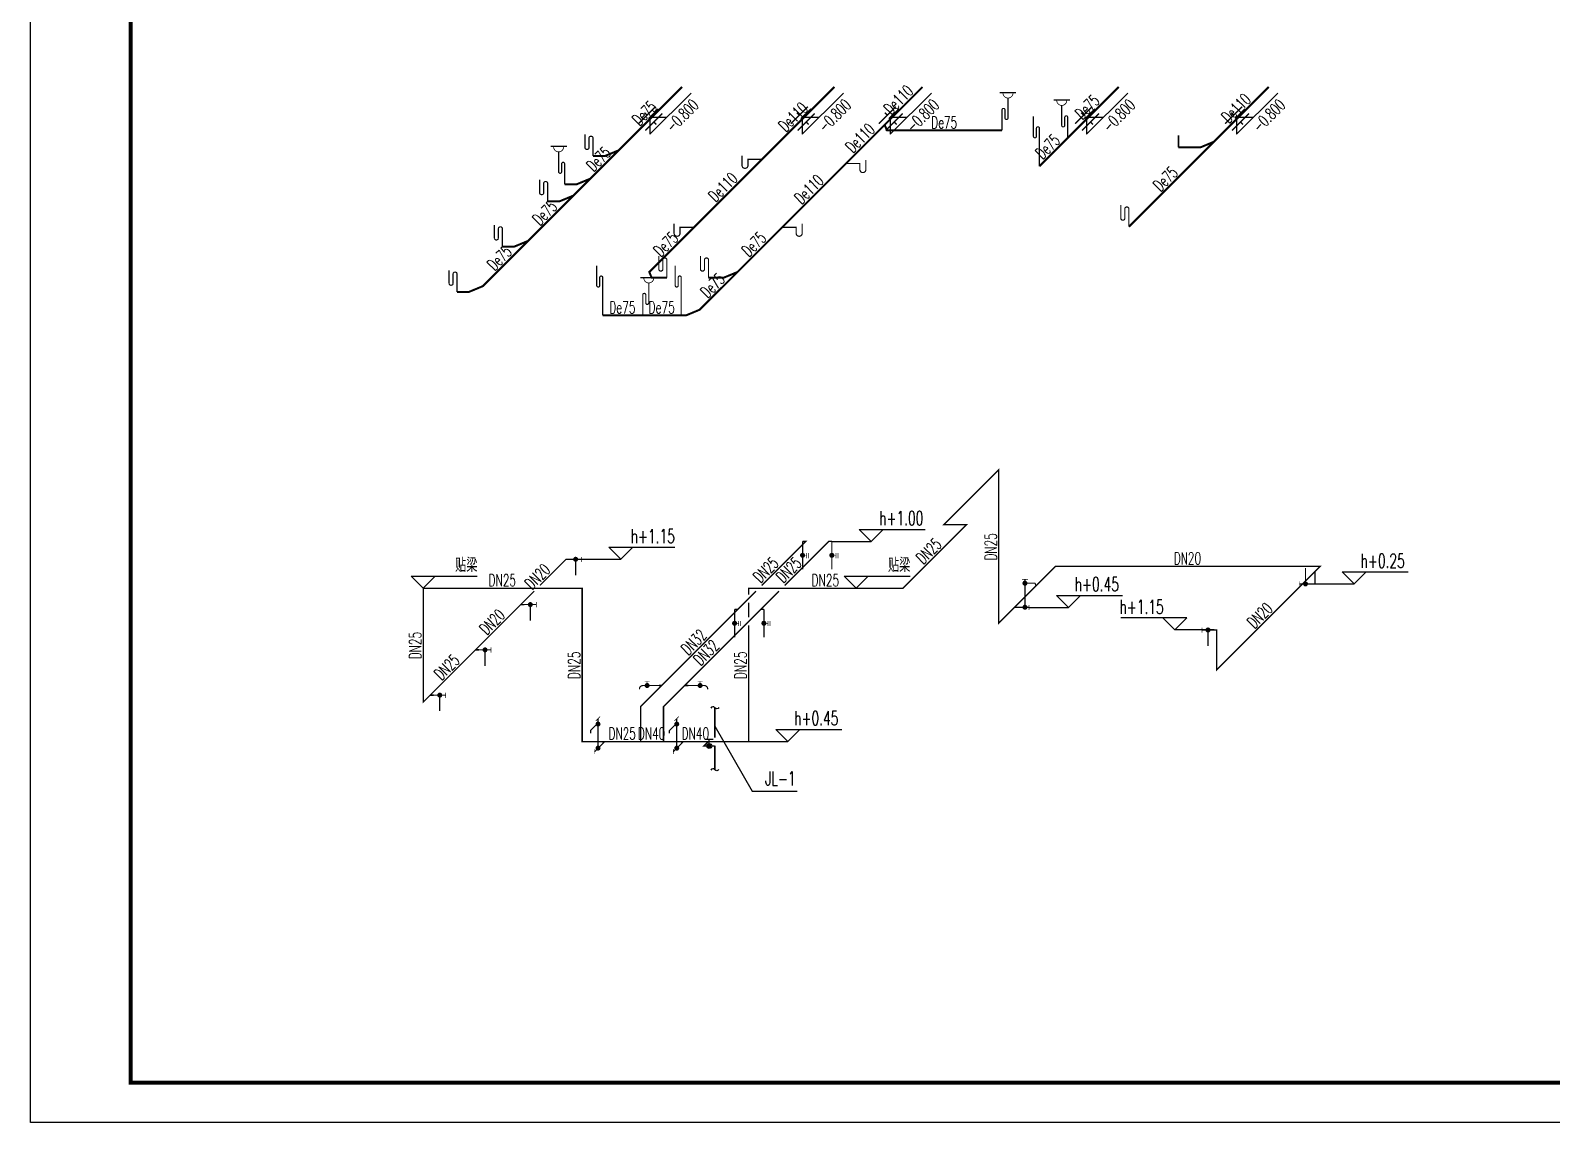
# Model space of a CAD drawing. Extents: x -216126 to 1846968, y -229642 to 543368.
# Drawn here: x 373449 to 392447, y 236363 to 250004 of the extents above; entities that cross this region are included whole.
import ezdxf

# ---------------------------------------------------------------- set-up
doc = ezdxf.new("R2010")
doc.units = 0
doc.header["$LTSCALE"] = 1000
doc.header["$MEASUREMENT"] = 0
for name, color, linetype in [('DIM_污水', 3, 'Continuous'), ('DIM_给水', 3, 'Continuous'), ('EQUIP_地漏', 7, 'Continuous'), ('EQUIP_污水', 7, 'Continuous'), ('EQUIP_给水', 7, 'Continuous'), ('PIPE-污水', 2, 'Continuous'), ('PIPE-给水', 3, 'Continuous'), ('S_WALL', 9, 'Continuous'), ('TEXT_污水', 7, 'Continuous'), ('TEXT_给水', 7, 'Continuous'), ('TK', 4, 'Continuous'), ('TWT_TEXT', 7, 'Continuous'), ('VALVE_污水', 7, 'Continuous'), ('VALVE_给水', 7, 'Continuous')]:
    doc.layers.add(name, color=color, linetype=linetype)
doc.styles.add('_TWT_DIM_ELE', font='SIMPLEX', dxfattribs={"width": 0.8, "height": 3, "bigfont": 'HZTXT'})
doc.styles.add('_TWT_PIPEDN', font='SIMPLEX', dxfattribs={"width": 0.8, "height": 3, "bigfont": 'HZTXT'})
doc.styles.add('_TWT_SERIAL', font='COMPLEX', dxfattribs={"width": 0.8, "height": 3, "bigfont": 'HZTXT'})
doc.styles.add('HZ', font='rs', dxfattribs={"width": 0.8, "bigfont": 'hztxt'})
doc.styles.get("Standard").update_dxf_attribs({"font": 'gbenor.shx', "bigfont": 'gbcbig.shx'})

# ---------------------------------------------------------------- blocks, each defined once
blk = doc.blocks.new('GeYuanFrame_44001478', base_point=(20.09, 4.53))
at = {"layer": 'TK'}
blk.add_lwpolyline([(20.09, 4.53), (20.09, 598.53), (861.09, 598.53), (861.09, 4.53)], close=True, dxfattribs=at)
at = {"layer": 'TK', "const_width": 1}
blk.add_lwpolyline([(45.09, 588.53), (851.09, 588.53), (851.09, 14.53), (45.09, 14.53)], close=True, dxfattribs=at)
blk = doc.blocks.new('$VALVE$00000497')
for p, q in [((78, 138), (-78, 138)), ((0, 50), (0, 138))]:
    blk.add_line(p, q)
at = {"const_width": 49.6}
blk.add_lwpolyline([(25, 0, 1), (-25, 0, 1)], format="xyb", close=True, dxfattribs=at)
blk.add_circle((0, 0), 50)
blk = doc.blocks.new('$TWTSYS$00000411')
blk.add_line((53, 944), (-347, 944))
for points, const_width in [([(-25, 944, -1.067664), (-275, 944)], 20), ([(0, 0), (0, 512, 1), (-75, 512), (-75, 312, -1), (-150, 312), (-150, 810)], 30)]:
    blk.add_lwpolyline(points, format="xyb", dxfattribs=dict(const_width=const_width))
at = {"style": 'HZ', "flags": 1}
for tag in ['UNIT', 'SPEC', 'WHAT']:
    blk.add_attdef(tag, (-150, 810), '', height=0.001, dxfattribs=at)
blk = doc.blocks.new('$TWTSYS$00000087')
at = {"const_width": 30}
blk.add_lwpolyline([(0, 0), (0, 456, 0.75), (-100, 456), (-100, 202, -0.75), (-200, 202), (-200, 540)], format="xyb", dxfattribs=at)
blk = doc.blocks.new('$TWTSYS$00000090')
at = {"color": 0, "const_width": 42}
blk.add_lwpolyline([(0, 303), (0, 0)], dxfattribs=at)
blk = doc.blocks.new('$TWTSYS$00000086')
at = {"const_width": 30}
blk.add_lwpolyline([(0, 0), (0, 946, 1), (-75, 946), (-75, 746, -1), (-150, 746), (-150, 1244)], format="xyb", dxfattribs=at)
blk = doc.blocks.new('$TWTSYS$00000409')
blk.add_line((-53, 944), (347, 944))
for points, const_width in [([(0, 0), (0, 512, -1), (75, 512), (75, 312, 1), (150, 312), (150, 810)], 30), ([(25, 944, 1.067664), (275, 944)], 20)]:
    blk.add_lwpolyline(points, format="xyb", dxfattribs=dict(const_width=const_width))
at = {"style": 'HZ', "flags": 1}
for tag in ['WHAT', 'SPEC', 'UNIT']:
    blk.add_attdef(tag, (150, 810), '', height=0.001, dxfattribs=at)
blk = doc.blocks.new('$ATTACHMENT$00000059')
at = {"const_width": 30}
blk.add_lwpolyline([(0, 0), (-350, 0), (-350, -150, -1), (-500, -150), (-500, 92)], format="xyb", dxfattribs=at)
blk = doc.blocks.new('$VALVE$00000553')
at = {"const_width": 30}
for points in [[(0, 100), (-250, 100), (-250, 100)], [(0, 100), (0, 175)], [(0, 100), (250, 100), (250, 100)], [(-250, -100), (-250, -100), (0, -100)], [(250, -100), (250, -100), (0, -100)], [(0, -175), (0, -100)]]:
    blk.add_lwpolyline(points, dxfattribs=at)
blk = doc.blocks.new('$ATTACHMENT$00000128')
for points, const_width in [([(0, 0), (-300, 0)], 30), ([(-298, 60), (-298, -70)], 15), ([(-150, 0), (-150, -400)], 30)]:
    blk.add_lwpolyline(points, dxfattribs=dict(const_width=const_width))
at = {"const_width": 62.5}
blk.add_lwpolyline([(-119, 0, -1), (-181, 0, -1)], format="xyb", close=True, dxfattribs=at)
at = {"style": 'HZ', "width": 0.7, "flags": 1}
for tag in ['UNIT', 'SPEC', 'WHAT']:
    blk.add_attdef(tag, (0, 0), '', height=0.001, dxfattribs=at)
blk = doc.blocks.new('$ATTACHMENT$00000131')
for points, const_width in [([(0, 0), (0, -700)], 30), ([(0, -350), (100, -350)], 10), ([(100, -290), (100, -420)], 15), ([(150, -290), (150, -420)], 15)]:
    blk.add_lwpolyline(points, dxfattribs=dict(const_width=const_width))
at = {"const_width": 62.5}
blk.add_lwpolyline([(-1, -380, 1), (-1, -317, 1)], format="xyb", close=True, dxfattribs=at)
blk = doc.blocks.new('$ATTACHMENT$00000140')
for points, const_width in [([(-143, 484), (-303, 324), (-303, 254)], 30), ([(-69, 671), (-175, 565)], 15), ([(-118, 622), (-118, -118)], 30), ([(0, 0), (-205, -205)], 30), ([(-206, -135), (-206, -259)], 15)]:
    blk.add_lwpolyline(points, dxfattribs=dict(const_width=const_width))
at = {"const_width": 62.5}
for points in [[(-87, 484, -1), (-149, 484, -1)], [(-87, -116, -1), (-149, -116, -1)]]:
    blk.add_lwpolyline(points, format="xyb", close=True, dxfattribs=at)
at = {"style": 'HZ', "width": 0.7, "flags": 1}
for tag in ['UNIT', 'SPEC', 'WHAT']:
    blk.add_attdef(tag, (0, 0), '', height=0.001, dxfattribs=at)
blk = doc.blocks.new('$TWTSYS$00000021')
at = {"const_width": 30}
blk.add_lwpolyline([(0, 0), (-400, 0, 0.443942), (-486, -95, -1.105826)], format="xyb", dxfattribs=at)
at = {"const_width": 15}
for points in [[(-231, 100), (-359, 100)], [(-296, 0), (-296, 100)]]:
    blk.add_lwpolyline(points, dxfattribs=at)
at = {"const_width": 62.5}
blk.add_lwpolyline([(-265, 0, -1), (-327, 0, -1)], format="xyb", close=True, dxfattribs=at)
at = {"flags": 1}
for tag in ['UNIT', 'WHAT', 'SPEC']:
    blk.add_attdef(tag, (0, 0), '', height=0.0001, dxfattribs=at)
blk = doc.blocks.new('$TWTSYS$00000005')
at = {"const_width": 30}
blk.add_lwpolyline([(0, 0), (400, 0, -0.443942), (486, -95, 1.105826)], format="xyb", dxfattribs=at)
at = {"const_width": 15}
for points in [[(231, 100), (359, 100)], [(296, 0), (296, 100)]]:
    blk.add_lwpolyline(points, dxfattribs=at)
at = {"const_width": 62.5}
blk.add_lwpolyline([(265, 0, 1), (327, 0, 1)], format="xyb", close=True, dxfattribs=at)
at = {"style": 'HZ', "width": 0.7, "flags": 1}
for tag in ['UNIT', 'WHAT', 'SPEC']:
    blk.add_attdef(tag, (0, 0), '', height=0.0001, dxfattribs=at)
blk = doc.blocks.new('$ATTACHMENT$00000189')
for points, const_width in [([(-170, 602), (-420, 602), (-439, 553)], 30), ([(-92, 700), (-242, 700)], 15), ([(-170, 702), (-170, 0)], 30), ([(0, 0), (-273, 0)], 30), ([(-273, 54), (-273, -66)], 15)]:
    blk.add_lwpolyline(points, dxfattribs=dict(const_width=const_width))
at = {"const_width": 62.5}
for points in [[(-138, 602, -1), (-201, 602, -1)], [(-138, 2, -1), (-201, 2, -1)]]:
    blk.add_lwpolyline(points, format="xyb", close=True, dxfattribs=at)
at = {"style": 'HZ', "width": 0.7, "flags": 1}
for tag in ['UNIT', 'SPEC', 'WHAT']:
    blk.add_attdef(tag, (0, 0), '', height=0.0001, dxfattribs=at)
blk = doc.blocks.new('$ATTACHMENT$00000125')
for points, const_width in [([(170, 0), (170, 400)], 30), ([(0, 0), (320, 0)], 30), ([(320, -65), (320, 65)], 15)]:
    blk.add_lwpolyline(points, dxfattribs=dict(const_width=const_width))
at = {"const_width": 62.5}
blk.add_lwpolyline([(139, 0, -1), (201, 0, -1)], format="xyb", close=True, dxfattribs=at)
at = {"style": 'HZ', "width": 0.7, "flags": 1}
for tag in ['UNIT', 'SPEC', 'WHAT']:
    blk.add_attdef(tag, (0, 0), '', height=0.001, dxfattribs=at)
blk = doc.blocks.new('$TwtSys$00000132')
at = {"elevation": 0}
blk.add_lwpolyline([(7, -101, -0.575183), (0, 0, 0.604745), (-11, 101, 16.924828)], format="xyb", dxfattribs=at)

msp = doc.modelspace()

# ---------------------------------------------------------------- hatches: boundary and pattern name
at = {"layer": 'PIPE-污水', "linetype": 'Continuous'}
for points in [[(384147.1, 248755.2), (384135.5, 248750.4), (384138.7, 248742.7)], [(384147.1, 248755.2), (384147.1, 248742.7), (384138.7, 248742.7)], [(388057.8, 248542.3), (388062.5, 248530.8), (388060.2, 248529.8)], [(388057.8, 248542.3), (388057.8, 248529.8), (388060.2, 248529.8)], [(380625.1, 248436.2), (380629.9, 248424.7), (380627.6, 248423.7)], [(380625.1, 248436.2), (380625.1, 248423.7), (380627.6, 248423.7)], [(380271.3, 248082.4), (380276, 248070.8), (380273.7, 248069.9)], [(380271.3, 248082.4), (380271.3, 248069.9), (380273.7, 248069.9)], [(380059.4, 247870.5), (380064.2, 247859), (380061.9, 247858)], [(380059.4, 247870.5), (380059.4, 247858), (380061.9, 247858)], [(379493.7, 247304.8), (379498.5, 247293.3), (379496.2, 247292.3)], [(379493.7, 247304.8), (379493.7, 247292.3), (379496.2, 247292.3)], [(381178.5, 246986.6), (381169.7, 246995.5), (381163.8, 246989.6)], [(381178.5, 246986.6), (381167, 246981.9), (381163.8, 246989.6)], [(379098.7, 246809.9), (379107.6, 246801), (379105.8, 246799.3)], [(379098.7, 246809.9), (379103.5, 246798.3), (379105.8, 246799.3)], [(381207.8, 246915.9), (381196.3, 246911.1), (381199.5, 246903.4)], [(381207.8, 246915.9), (381207.8, 246903.4), (381199.5, 246903.4)], [(382107.8, 246915.9), (382112.6, 246904.4), (382110.3, 246903.4)], [(382107.8, 246915.9), (382107.8, 246903.4), (382110.3, 246903.4)], [(378928, 246739.2), (378932.8, 246727.6), (378930.5, 246726.7)], [(378928, 246739.2), (378928, 246726.7), (378930.5, 246726.7)], [(381637.1, 246445.2), (381641.9, 246433.7), (381639.6, 246432.7)], [(381637.1, 246445.2), (381637.1, 246432.7), (381639.6, 246432.7)], [(381807.8, 246515.9), (381816.7, 246507.1), (381814.9, 246505.3)], [(381807.8, 246515.9), (381812.6, 246504.4), (381814.9, 246505.3)]]:
    msp.add_hatch(color=256, dxfattribs=at).paths.add_polyline_path(points)
at = {"layer": 'PIPE-给水', "linetype": 'Continuous'}
for points in [[(385543, 244516), (385536.8, 244522.2), (385551.7, 244537.1)], [(385543, 244516), (385551.7, 244516), (385551.7, 244537.1)], [(384859.8, 243832.8), (384853.6, 243839), (384838.7, 243824.1)], [(384859.8, 243832.8), (384859.8, 243824.1), (384838.7, 243824.1)], [(385141.3, 243832.8), (385141.3, 243841.6), (385162.5, 243841.6)], [(385141.3, 243832.8), (385147.5, 243826.7), (385162.5, 243841.6)], [(383132.8, 243622.8), (383132.8, 243631.6), (383153.9, 243631.6)], [(383132.8, 243622.8), (383139, 243616.6), (383153.9, 243631.6)], [(383418.8, 243622.8), (383412.6, 243629), (383415.2, 243631.6)], [(383418.8, 243622.8), (383418.8, 243631.6), (383415.2, 243631.6)], [(380139, 243399.1), (380132.9, 243405.3), (380135.4, 243407.8)], [(380139, 243399.1), (380139, 243407.8), (380135.4, 243407.8)], [(386252.1, 243310.7), (386245.9, 243316.9), (386248.5, 243319.4)], [(386252.1, 243310.7), (386252.1, 243319.4), (386248.5, 243319.4)], [(389557.6, 243310.7), (389563.8, 243304.5), (389578.7, 243319.4)], [(389557.6, 243310.7), (389557.6, 243319.4), (389578.7, 243319.4)], [(378355.5, 243037), (378346.7, 243037), (378346.7, 243045.7)], [(378355.5, 243037), (378355.5, 243045.7), (378346.7, 243045.7)], [(380340.5, 243037), (380349.3, 243037), (380349.3, 243045.7)], [(380340.5, 243037), (380340.5, 243045.7), (380349.3, 243045.7)], [(382419, 243037), (382410.2, 243037), (382410.2, 243045.7)], [(382419, 243037), (382419, 243045.7), (382410.2, 243045.7)], [(384345.5, 243037), (384351.7, 243030.8), (384349.1, 243028.2)], [(384345.5, 243037), (384345.5, 243028.2), (384349.1, 243028.2)], [(389492.2, 243091), (389492.2, 243082.2), (389501, 243082.2)], [(389492.2, 243091), (389501, 243091), (389501, 243082.2)], [(385543, 242601.5), (385534.2, 242601.5), (385534.2, 242580.4)], [(385543, 242601.5), (385549.2, 242595.4), (385534.2, 242580.4)], [(388264.7, 242516), (388264.7, 242524.7), (388273.4, 242524.7)], [(388264.7, 242516), (388273.4, 242516), (388273.4, 242524.7)], [(388264.7, 242017.7), (388270.9, 242011.5), (388255.9, 241996.6)], [(388264.7, 242017.7), (388255.9, 242017.7), (388255.9, 241996.6)], [(378355.5, 241615.5), (378361.7, 241609.3), (378346.7, 241594.4)], [(378355.5, 241615.5), (378346.7, 241615.5), (378346.7, 241594.4)], [(381069.5, 241559.5), (381063.3, 241565.7), (381060.7, 241563.1)], [(381069.5, 241559.5), (381060.7, 241559.5), (381060.7, 241563.1)], [(381355.5, 241559.5), (381349.3, 241565.7), (381346.7, 241563.1)], [(381355.5, 241559.5), (381346.7, 241559.5), (381346.7, 241563.1)], [(380340.5, 241122.5), (380340.5, 241113.8), (380331.7, 241113.8)], [(380340.5, 241122.5), (380331.7, 241122.5), (380331.7, 241113.8)], [(382419, 241122.5), (382419, 241113.8), (382427.7, 241113.8)], [(382419, 241122.5), (382427.7, 241122.5), (382427.7, 241113.8)], [(381858.4, 241067), (381852.2, 241073.1), (381837.3, 241058.2)], [(381858.4, 241067), (381858.4, 241058.2), (381837.3, 241058.2)]]:
    msp.add_hatch(color=256, dxfattribs=at).paths.add_polyline_path(points)

# ---------------------------------------------------------------- linework, layer by layer
at = {"color": 3}
for p, q in [((383458.8, 243622.8), (383949.8, 243622.8)), ((380333.5, 243399.1), (380824.5, 243399.1)), ((389492.2, 243091), (389983.1, 243091)), ((385921.9, 242796.7), (386412.8, 242796.7)), ((388231.2, 242516), (387740.2, 242516)), ((382419, 241122.5), (382909.9, 241122.5))]:
    msp.add_line(p, q, dxfattribs=at)
at = {"layer": 'DIM_污水'}
for p, q in [((381185, 248707.2), (381699.9, 249222.2)), ((383088, 248707.2), (383603, 249222.2)), ((384188, 248707.2), (384703, 249222.2)), ((386638, 248707.2), (387153, 249222.2)), ((388511.5, 248707.2), (389026.5, 249222.2)), ((381168.5, 248902.9), (381291, 249025.4)), ((381185, 248919.3), (381185, 248707.2)), ((381185, 248919.3), (381397.1, 248919.3)), ((383071.5, 248902.9), (383194.1, 249025.4)), ((383088, 248919.3), (383088, 248707.2)), ((383088, 248919.3), (383300.1, 248919.3)), ((384171.5, 248902.9), (384294.1, 249025.4)), ((384188, 248919.3), (384188, 248707.2)), ((384188, 248919.3), (384400.1, 248919.3)), ((386621.5, 248902.9), (386744.1, 249025.4)), ((386638, 248919.3), (386638, 248707.2)), ((386638, 248919.3), (386850.1, 248919.3)), ((388495, 248902.9), (388617.6, 249025.4)), ((388511.5, 248919.3), (388511.5, 248707.2)), ((388511.5, 248919.3), (388723.6, 248919.3))]:
    msp.add_line(p, q, dxfattribs=at)
at = {"layer": 'DIM_给水'}
for p, q in [((383949.8, 243622.8), (383799.8, 243772.8)), ((383799.8, 243772.8), (384624.4, 243772.8)), ((383949.8, 243622.8), (384099.8, 243772.8)), ((380824.5, 243399.1), (380674.5, 243549.1)), ((380674.5, 243549.1), (381499.1, 243549.1)), ((380824.5, 243399.1), (380974.5, 243549.1)), ((378355.5, 243037), (378205.5, 243187)), ((378205.5, 243187), (379030.1, 243187)), ((378355.5, 243037), (378505.5, 243187)), ((383762, 243037), (383612, 243187)), ((383612, 243187), (384436.7, 243187)), ((383762, 243037), (383912, 243187)), ((389983.1, 243091), (389833.1, 243241)), ((389833.1, 243241), (390657.8, 243241)), ((389983.1, 243091), (390133.1, 243241)), ((386412.8, 242796.7), (386262.8, 242946.7)), ((386262.8, 242946.7), (387087.5, 242946.7)), ((386412.8, 242796.7), (386562.8, 242946.7)), ((387890.2, 242666), (387065.6, 242666)), ((387740.2, 242516), (387590.2, 242666)), ((387740.2, 242516), (387890.2, 242666)), ((381996.9, 241316.2), (382462, 240504)), ((382909.9, 241122.5), (382759.9, 241272.5)), ((382759.9, 241272.5), (383584.6, 241272.5)), ((382909.9, 241122.5), (383059.9, 241272.5)), ((382462, 240504), (383024.1, 240504))]:
    msp.add_line(p, q, dxfattribs=at)
at = {"layer": 'PIPE-污水', "linetype": 'Continuous', "ltscale": 0.5, "const_width": 25}
for points in [[(380795.8, 248506.9), (381587.8, 249298.9)], [(382586.5, 248394.6), (383490.8, 249298.9)], [(384117.8, 248825.9), (384590.8, 249298.9)], [(386404.5, 248662.6), (387040.8, 249298.9)], [(388228.5, 248613.1), (388914.3, 249298.9)], [(383633.5, 248341.6), (384117.8, 248825.9)], [(384147.1, 248755.2), (384117.8, 248825.9)], [(384147.1, 248755.2), (385583.6, 248755.2)], [(380442, 248153.1), (380795.8, 248506.9)], [(380625.1, 248436.2), (380795.8, 248506.9)], [(386050.8, 248308.9), (386404.5, 248662.6)], [(387167.7, 247552.3), (388228.5, 248613.1)], [(388057.8, 248542.3), (387786.3, 248542.3)], [(388057.8, 248542.3), (388228.5, 248613.1)], [(380625.1, 248436.2), (380475.1, 248436.2)], [(381738, 247546.1), (382586.5, 248394.6)], [(382838, 247546.1), (383633.5, 248341.6)], [(380230.1, 247941.2), (380442, 248153.1)], [(380271.3, 248082.4), (380442, 248153.1)], [(379664.4, 247375.5), (380230.1, 247941.2)], [(380059.4, 247870.5), (380230.1, 247941.2)], [(380271.3, 248082.4), (380121.3, 248082.4)], [(380059.4, 247870.5), (379909.4, 247870.5)], [(381178.5, 246986.6), (381738, 247546.1)], [(382278.5, 246986.6), (382838, 247546.1)], [(379098.7, 246809.9), (379664.4, 247375.5)], [(379493.7, 247304.8), (379664.4, 247375.5)], [(379493.7, 247304.8), (379343.7, 247304.8)], [(381178.5, 246986.6), (381207.8, 246915.9)], [(381807.8, 246515.9), (382278.5, 246986.6)], [(382278.5, 246986.6), (382107.8, 246915.9)], [(378928, 246739.2), (379098.7, 246809.9)], [(381397.8, 246915.9), (381207.8, 246915.9)], [(381917.8, 246915.9), (382107.8, 246915.9)], [(378928, 246739.2), (378778, 246739.2)], [(380597, 246445.2), (381097.1, 246445.2)], [(381097.1, 246445.2), (381577.2, 246445.2)], [(381637.1, 246445.2), (381577.2, 246445.2)], [(381637.1, 246445.2), (381807.8, 246515.9)]]:
    msp.add_lwpolyline(points, dxfattribs=at)
at = {"layer": 'PIPE-给水', "linetype": 'Continuous', "ltscale": 0.5, "const_width": 17.5}
for points in [[(384859.8, 243832.8), (385543, 244516)], [(385543, 244516), (385543, 242601.5)], [(384345.5, 243037), (385141.3, 243832.8)], [(385141.3, 243832.8), (384859.8, 243832.8)], [(382582.3, 243072.4), (383132.8, 243622.8)], [(382868.3, 243072.4), (383418.8, 243622.8)], [(383132.8, 243622.8), (383092.8, 243622.8)], [(383418.8, 243622.8), (383458.8, 243622.8)], [(380139, 243399.1), (379812.3, 243072.4)], [(380139, 243399.1), (380183.5, 243399.1)], [(385740.9, 242799.4), (386252.1, 243310.7)], [(386252.1, 243310.7), (389557.6, 243310.7)], [(389492.2, 243245.3), (388264.7, 242017.7)], [(389557.6, 243310.7), (389492.2, 243245.3)], [(389492.2, 243245.3), (389492.2, 243091)], [(378355.5, 243037), (378355.5, 241615.5)], [(380340.5, 243037), (378355.5, 243037)], [(379741.6, 243001.6), (379573.4, 242833.4)], [(380340.5, 241122.5), (380340.5, 243037)], [(382284.3, 242774.3), (382511.6, 243001.6)], [(382419, 242959), (382419, 243037)], [(382419, 243037), (384345.5, 243037)], [(382570.3, 242774.3), (382797.6, 243001.6)], [(389492.2, 243091), (389458.7, 243091)], [(379573.4, 242833.4), (379007.7, 242267.7)], [(379573.4, 242833.4), (379617.9, 242833.4)], [(382419, 242673), (382419, 242859)], [(385543, 242601.5), (385740.9, 242799.4)], [(385740.9, 242799.4), (385785.4, 242799.4)], [(381332.1, 241822.1), (382284.3, 242774.3)], [(381355.5, 241559.5), (382570.3, 242774.3)], [(382284.3, 242774.3), (382244.3, 242774.3)], [(382570.3, 242774.3), (382610.3, 242774.3)], [(382419, 241122.5), (382419, 242573)], [(388264.7, 242516), (388231.2, 242516)], [(388264.7, 242017.7), (388264.7, 242516)], [(379007.7, 242267.7), (378442, 241702)], [(379007.7, 242267.7), (379052.2, 242267.7)], [(378442, 241702), (378355.5, 241615.5)], [(378439.4, 241702), (378442, 241702)], [(378442, 241702), (378486.5, 241702)], [(381069.5, 241559.5), (381332.1, 241822.1)], [(381332.1, 241822.1), (381299.1, 241822.1)], [(381625.1, 241822.1), (381665.1, 241822.1)], [(381069.5, 241122.5), (381069.5, 241559.5)], [(381355.5, 241122.5), (381355.5, 241559.5)], [(381996.9, 241172.5), (381996.9, 241544.2)], [(380621.5, 241122.5), (380340.5, 241122.5)], [(380621.5, 241122.5), (380597.1, 241098.1)], [(381069.5, 241122.5), (380621.5, 241122.5)], [(381355.5, 241122.5), (381069.5, 241122.5)], [(381604.5, 241122.5), (381355.5, 241122.5)], [(381604.5, 241122.5), (381580.1, 241098.1)], [(381914, 241122.5), (381604.5, 241122.5)], [(381858.4, 241067), (381914, 241122.5)], [(381914, 241122.5), (382419, 241122.5)], [(381996.9, 241067), (381996.9, 241072.5)], [(381996.9, 241067), (381858.4, 241067)], [(381996.9, 240771.2), (381996.9, 241067)]]:
    msp.add_lwpolyline(points, dxfattribs=at)

# ---------------------------------------------------------------- block references
at = {"layer": 'EQUIP_地漏', "xscale": 0.5, "yscale": 0.5, "zscale": 0.5}
for name, p in [('$TWTSYS$00000409', (385583.6, 248755.2)), ('$TWTSYS$00000411', (386404.5, 248662.6)), ('$TWTSYS$00000411', (380121.3, 248082.4)), ('$TWTSYS$00000409', (381097.1, 246445.2))]:
    msp.add_blockref(name, p, dxfattribs=at)
at = {"layer": 'EQUIP_污水', "xscale": 0.5, "yscale": 0.5, "zscale": 0.5}
for name, p in [('$TWTSYS$00000086', (386050.8, 248308.9)), ('$TWTSYS$00000087', (380475.1, 248436.2)), ('$TWTSYS$00000090', (387786.3, 248542.3)), ('$ATTACHMENT$00000059', (382586.5, 248394.6)), ('$TWTSYS$00000087', (379909.4, 247870.5)), ('$TWTSYS$00000087', (387167.7, 247552.3)), ('$TWTSYS$00000087', (379343.7, 247304.8)), ('$ATTACHMENT$00000059', (381738, 247546.1)), ('$TWTSYS$00000087', (381397.8, 246915.9)), ('$TWTSYS$00000087', (381917.8, 246915.9)), ('$TWTSYS$00000087', (378778, 246739.2)), ('$TWTSYS$00000086', (380597, 246445.2)), ('$TWTSYS$00000086', (381577.2, 246445.2))]:
    msp.add_blockref(name, p, dxfattribs=at)
at = {"layer": 'EQUIP_污水', "xscale": 0.5, "yscale": -0.5, "zscale": 0.5, "rotation": 180}
for p in [(383633.5, 248341.6), (382838, 247546.1)]:
    msp.add_blockref('$ATTACHMENT$00000059', p, dxfattribs=at)
at = {"layer": 'EQUIP_给水', "xscale": 0.5, "yscale": 0.5, "zscale": 0.5}
for name, p in [('$ATTACHMENT$00000131', (383092.8, 243622.8)), ('$ATTACHMENT$00000131', (383458.8, 243622.8)), ('$ATTACHMENT$00000131', (382244.3, 242774.3)), ('$ATTACHMENT$00000131', (382610.3, 242774.3)), ('$ATTACHMENT$00000128', (388231.2, 242516)), ('$TWTSYS$00000021', (381299.1, 241822.1)), ('$TWTSYS$00000005', (381665.1, 241822.1)), ('$ATTACHMENT$00000140', (380597.1, 241098.1)), ('$ATTACHMENT$00000140', (381580.1, 241098.1))]:
    msp.add_blockref(name, p, dxfattribs=at)
at = {"layer": 'EQUIP_给水', "xscale": 0.5, "zscale": 0.5}
for name, p, yscale, rotation in [('$ATTACHMENT$00000128', (380183.5, 243399.1), -0.5, 180), ('$ATTACHMENT$00000125', (389458.7, 243091), -0.5, 180), ('$ATTACHMENT$00000189', (385785.4, 242799.4), -0.5, 180), ('$ATTACHMENT$00000128', (379617.9, 242833.4), -0.5, 180), ('$ATTACHMENT$00000128', (379052.2, 242267.7), -0.5, 180), ('$ATTACHMENT$00000128', (378486.5, 241702), -0.5, 180), ('$TwtSys$00000132', (381996.9, 241544.2), 0.5, 90), ('$TwtSys$00000132', (381996.9, 240771.2), 0.5, 90)]:
    msp.add_blockref(name, p, dxfattribs=dict(at, yscale=yscale, rotation=rotation))
at = {"layer": 'S_WALL', "xscale": 50, "yscale": 50, "zscale": 50}
msp.add_blockref('GeYuanFrame_44001478', (373449.5, 236363.4), dxfattribs=at)
at = {"layer": 'VALVE_污水', "xscale": 0.6, "yscale": 0.6, "zscale": 0.6}
for p, rotation in [((381191.8, 248902.9), 45.00000000001685), ((383094.8, 248902.9), 45.00000000000369), ((384194.8, 248902.9), 45.00000000000706), ((386644.8, 248902.9), 44.99999999999476), ((388518.3, 248902.9), 45)]:
    msp.add_blockref('$VALVE$00000553', p, dxfattribs=dict(at, rotation=rotation))
at = {"layer": 'VALVE_给水', "xscale": -0.6, "yscale": -0.6, "zscale": 0.6, "rotation": 180}
msp.add_blockref('$VALVE$00000497', (381927.6, 241067), dxfattribs=at)

# ---------------------------------------------------------------- texts
at = {"layer": 'TEXT_污水', "linetype": 'Continuous', "style": '_TWT_PIPEDN', "width": 0.64}
for s, p in [('De110', (384199.2, 248942.7)), ('De75', (381056.1, 248802.6)), ('De110', (382883.6, 248727)), ('De75', (386587, 248880.4)), ('De110', (388416.3, 248836.3)), ('De110', (383720.6, 248464)), ('De75', (386092, 248385.4)), ('De75', (380483.2, 248229.7)), ('De75', (387562.4, 247982.4)), ('De110', (382007.2, 247850.7)), ('De110', (383080.7, 247824.1)), ('De75', (379811.6, 247558.1)), ('De75', (381322.6, 247166.1)), ('De75', (382422.6, 247166.1)), ('De75', (379245.9, 246992.4)), ('De75', (381907.5, 246651))]:
    msp.add_text(s, height=150, rotation=45, dxfattribs=at).set_placement(p)
for p in [(384698.5, 248780.2), (380680.2, 246470.2), (381170.3, 246470.2)]:
    msp.add_text('De75', height=150, dxfattribs=at).set_placement(p)
at = {"layer": 'TEXT_给水', "linetype": 'Continuous', "style": '_TWT_PIPEDN', "width": 0.64}
for s, rotation, p in [('DN25', 45, (384601.3, 243328.1)), ('DN25', 90, (385518, 243382.8)), ('DN25', 45, (382566.4, 243091.8)), ('DN25', 45, (382852.4, 243091.8)), ('DN20', 45, (379714.1, 243009.5)), ('DN20', 45, (388736.3, 242524.7)), ('DN20', 45, (379148.4, 242443.8)), ('DN25', 90, (378330.5, 242150.2)), ('DN32', 45, (381666.1, 242191.4)), ('DN25', 90, (380315.5, 241903.8)), ('DN32', 45, (381820.8, 242060.1)), ('DN25', 90, (382394, 241903.8)), ('DN25', 45, (378582.7, 241878.1))]:
    msp.add_text(s, height=150, rotation=rotation, dxfattribs=at).set_placement(p)
for s, p in [('DN20', (387728.9, 243335.7)), ('DN25', (379172, 243062)), ('DN25', (383206.2, 243062)), ('DN25', (380669.5, 241147.5)), ('DN40', (381036.5, 241147.5)), ('DN40', (381583.2, 241147.5))]:
    msp.add_text(s, height=150, dxfattribs=at).set_placement(p)
at = {"layer": 'TWT_TEXT', "style": '_TWT_DIM_ELE', "width": 0.64}
for p in [(381471.7, 248718.1), (383374.7, 248718.1), (384474.7, 248718.1), (386924.7, 248718.1), (388798.2, 248718.1)]:
    msp.add_text('-0.800', height=150, rotation=45, dxfattribs=at).set_placement(p)
at = {"layer": 'TWT_TEXT'}
for s, style, width, p in [('h+1.00', '_TWT_DIM_ELE', 0.64, (384049.4, 243825.3)), ('h+1.15', '_TWT_DIM_ELE', 0.64, (380945.5, 243601.6)), ('贴梁', '_TWT_DIM_ELE', 0.8, (378752.8, 243239.5)), ('贴梁', '_TWT_DIM_ELE', 0.8, (384159.3, 243239.5)), ('h+0.25', '_TWT_DIM_ELE', 0.64, (390061.5, 243293.5)), ('h+0.45', '_TWT_DIM_ELE', 0.64, (386491.2, 242999.2)), ('h+1.15', '_TWT_DIM_ELE', 0.64, (387050.6, 242718.5)), ('h+0.45', '_TWT_DIM_ELE', 0.64, (382988.3, 241325)), ('JL-1', '_TWT_SERIAL', 0.64, (382626.4, 240574))]:
    msp.add_text(s, height=175, dxfattribs=dict(at, style=style, width=width)).set_placement(p)

doc.saveas('drawing.dxf')
